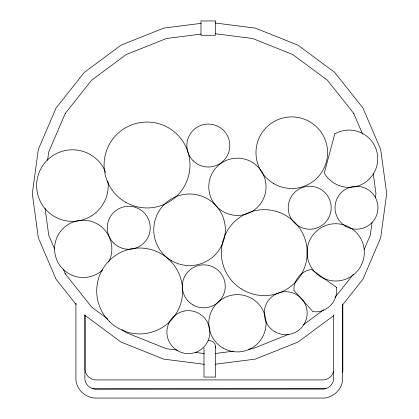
<?xml version="1.0" encoding="UTF-8"?>
<svg xmlns="http://www.w3.org/2000/svg" width="419" height="419" viewBox="0 0 419 419"><rect width="100%" height="100%" fill="white"/><g stroke="black" fill="none" stroke-linecap="round" stroke-linejoin="round"><path stroke-width="0.63" d="M215.277 347.922C216.497 343.852 212.307 339.662 208.238 340.888M47.583 160.33L48.719 152.008L65.348 113.23L65.186 113.502L91.672 80.165L126.182 54.585L166.369 38.506L201.13 34.086M372.03 222.431L370.281 235.232L364.142 249.551M375.429 197.459L375.953 193.62L373.25 173.775M342.538 372.648L342.831 370.904L342.831 304.644M333.686 371.349L332.325 374.644C330.423 377.577 327.16 379.535 323.688 379.907L95.291 379.907C91.824 379.535 88.556 377.577 86.654 374.644L85.649 372.575L85.094 370.202L85.094 315.03M334.954 297.48L353.411 274.246M342.7 304.76L362.954 279.195L380.656 237.919L386.695 193.62L380.656 149.321L362.954 108.039L334.666 72.361L298.003 45.189L255.312 28.104L215.308 23.019M303.277 324.903L323.672 309.788M333.618 315.654L298.003 342.051L255.312 359.13L215.308 364.221M288.618 334.336L252.631 348.734L248.766 349.226M325.584 388.67L94.589 388.858L92.201 388.481M201.11 23.349L163.688 28.104L120.997 45.189L84.334 72.361L56.046 108.039L38.344 149.321L32.305 193.62L38.344 237.919L56.046 279.195L75.897 304.257M215.293 353.484L233.315 351.19M215.293 33.756L252.631 38.506L292.818 54.585L327.328 80.165L353.814 113.502L353.652 113.23L362.608 134.106M177.316 350.127L166.369 348.734L126.182 332.655L121.997 329.554M195.338 352.421L204.352 353.563M204.336 364.3L163.688 359.13L120.997 342.051L84.858 315.266M336.504 287.387L311.443 269.475L308.017 270.197A21.479 21.479 0 0 0 294.07 286.533L293.871 290.336L312.888 311.647L316.874 311.856A21.479 21.479 0 0 0 336.604 288.759L336.274 287.219M107.882 319.089L91.672 307.075L65.186 273.738L65.348 274.01L63.3 269.239M54.601 248.954L48.719 235.232L45.053 208.343M342.606 304.33L342.606 380.096C341.7 389.476 333.514 397.291 324.165 398.05L94.364 398.05C85.015 397.291 76.829 389.476 75.923 380.096L75.923 303.78M333.655 314.774L333.655 379.394L333.105 381.767L332.099 383.835C330.198 386.768 326.93 388.727 323.463 389.099L95.066 389.099C91.593 388.727 88.33 386.768 86.424 383.835L85.424 381.767L84.868 379.394L84.868 314.863M215.471 346.434L215.471 377.079L203.98 377.079L203.98 348.021M102.571 269.983A28.639 28.639 0 0 1 56.167 258.277A28.639 28.639 0 0 1 85.303 220.31A28.639 28.639 0 0 1 108.615 262.1M107.919 180.888A35.798 35.798 0 0 1 61.488 219.666A35.798 35.798 0 0 1 46.305 161.111A35.798 35.798 0 0 1 105.729 172.445M76.075 304.079A4.473 1.157 0 0 1 76.075 303.482M334.781 133.918L324.296 173.037A28.639 28.639 0 0 0 363.414 183.517A28.639 28.639 0 0 0 373.9 144.398A28.639 28.639 0 0 0 334.781 133.918M215.298 20.95L200.979 20.95L200.979 35.269L215.298 35.269L215.298 20.95M113.559 242.968A21.479 21.479 0 0 0 149.489 233.336A21.479 21.479 0 0 0 123.186 207.033A21.479 21.479 0 0 0 113.559 242.968M193.028 304.938A21.479 21.479 0 0 0 225.244 286.339A21.479 21.479 0 0 0 193.028 267.741A21.479 21.479 0 0 0 193.028 304.938M223.097 348.074A28.639 28.639 0 0 0 266.055 323.274A28.639 28.639 0 0 0 223.097 298.475A28.639 28.639 0 0 0 223.097 348.074M177.625 350.745A21.479 21.479 0 0 0 209.846 332.141A21.479 21.479 0 0 0 177.625 313.543A21.479 21.479 0 0 0 177.625 350.745M315.434 272.617A28.639 28.639 0 0 0 363.346 259.78A28.639 28.639 0 0 0 328.271 224.71A28.639 28.639 0 0 0 315.434 272.617M171.402 260.655A35.798 35.798 0 0 0 225.343 230.083A35.798 35.798 0 0 0 171.9 198.653A35.798 35.798 0 0 0 171.402 260.655M345.754 226.328A21.479 21.479 0 0 0 377.969 207.73A21.479 21.479 0 0 0 345.754 189.131A21.479 21.479 0 0 0 345.754 226.328M274.958 331.775A21.479 21.479 0 0 0 307.174 313.171A21.479 21.479 0 0 0 274.958 294.573A21.479 21.479 0 0 0 274.958 331.775M217.168 207.049A28.639 28.639 0 0 0 265.075 194.212A28.639 28.639 0 0 0 230.005 159.141A28.639 28.639 0 0 0 217.168 207.049M298.967 226.333A21.479 21.479 0 0 0 331.188 207.73A21.479 21.479 0 0 0 298.967 189.131A21.479 21.479 0 0 0 298.967 226.333M193.149 160.739A21.479 21.479 0 0 0 229.083 151.112A21.479 21.479 0 0 0 202.78 124.804A21.479 21.479 0 0 0 193.149 160.739M109.291 321.347A42.958 42.958 0 0 0 181.155 302.094A42.958 42.958 0 0 0 128.544 249.483A42.958 42.958 0 0 0 109.291 321.347M241.192 288.874A42.958 42.958 0 0 0 307.179 254.501A42.958 42.958 0 0 0 244.418 214.544A42.958 42.958 0 0 0 241.192 288.874M273.628 183.548A35.798 35.798 0 0 0 327.569 152.977A35.798 35.798 0 0 0 274.126 121.547A35.798 35.798 0 0 0 273.628 183.548M125.543 202.204A42.958 42.958 0 0 0 189.98 165.002A42.958 42.958 0 0 0 125.543 127.8A42.958 42.958 0 0 0 125.543 202.204"/></g></svg>
